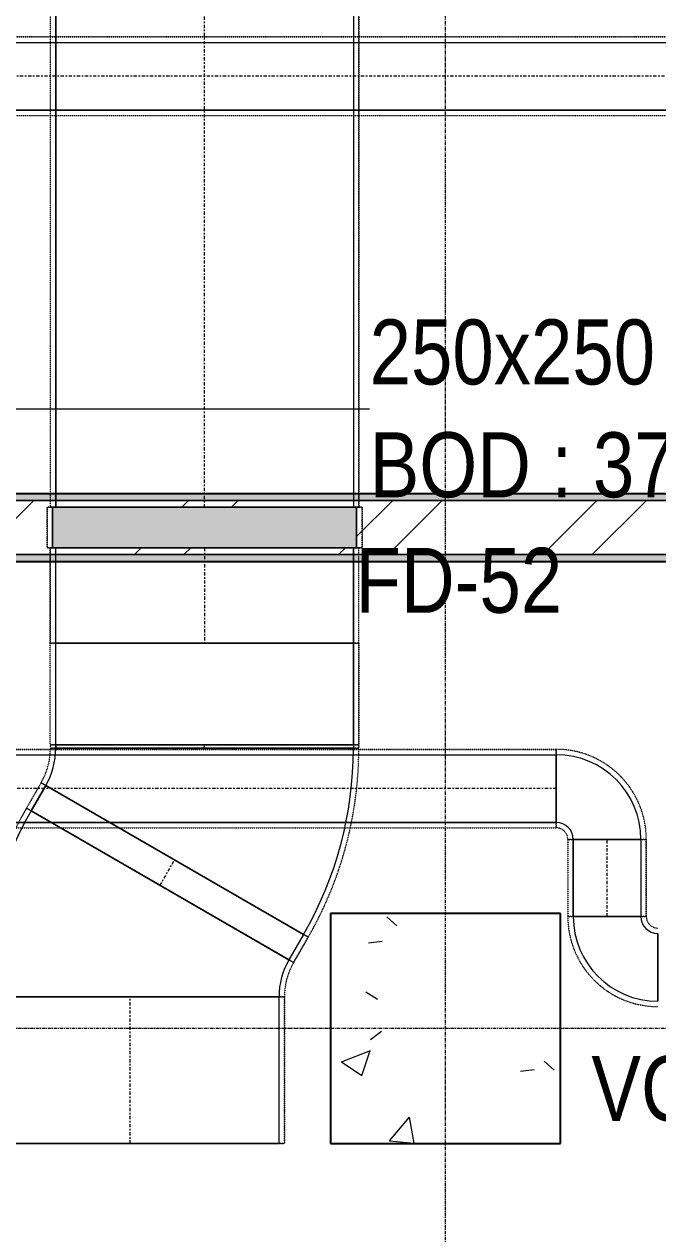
# Model space of a CAD drawing. Header units: inches. Extents: x -83664 to 20107, y -47222 to 19398.
# Drawn here: x -1529 to 813, y -28523 to -24055 of the extents above; entities that cross this region are included whole.
import ezdxf

# ---------------------------------------------------------------- set-up
doc = ezdxf.new("R2010")
doc.units = ezdxf.units.IN
doc.header["$MEASUREMENT"] = 0
for name, pattern in [('Center', [29.999999, 12, -6, 6, -6]), ('Grid Line', [22.225, 12.7, -3.175, 3.175, -3.175]), ('Hidden 0_50', [1.0584, 0.5292, -0.5292])]:
    doc.linetypes.add(name, pattern=pattern)
for name, color, linetype, lineweight in [('A-COLS', 7, 'Continuous', 9), ('A-DETL-GENF', 7, 'Continuous', 9), ('A-WALL', 7, 'Continuous', 9), ('A-WALL-PATT', 7, 'Continuous', 25), ('G-ANNO-TEXT', 7, 'Continuous', 9), ('M-HVAC-DUCT-CNTR', 7, 'Center', 9), ('M-HVAC-DUCT-IDEN', 7, 'Continuous', 18), ('S-GRID', 7, 'Continuous', 9)]:
    doc.layers.add(name, color=color, linetype=linetype, lineweight=lineweight)
doc.layers.add('M-HVAC-DUCT', color=7, linetype='Continuous', lineweight=9, true_color=0xffe97f)
doc.styles.add('Arial Narrow_21', font='ARIALN.TTF', dxfattribs={"height": 240})
pattern_1 = [(50, (0, 0), (1093.1044, -95.634), [114.3, -1257.3]), (355, (0, 0), (-211.4575, 1146.341), [91.44, -1005.84]), (100.451, (91.1, -8), (881.656, 1050.7), [97.14, -1068.54]), (46.184, (0, 304.8), (1626.475, -252.257), [171.45, -1885.95]), (96.636, (135.5, 283.8), (1424.416, 1484.565), [145.71, -1602.811]), (351.184, (0, 304.8), (1424.43, 1484.551), [137.16, -1508.76]), (21, (152.4, 228.6), (909.6863, -613.591), [114.3, -1257.3]), (326, (152.4, 228.6), (370.812, 1105.129), [91.44, -1005.84]), (71.451, (228.2, 177.5), (1280.503, 491.528), [97.14, -1068.54]), (37.5, (0, 0), (18.5313, 507.3303), [50.292, -943.356, 50.292, -970.788, -1009.65]), (37.5, (0, 0), (18.5313, 507.3303), [-2014.728, 50.292, -959.358]), (7.5, (0, 0), (400.9178, 601.0836), [50.292, -531.876, 50.292, -920.496, -384.81]), (7.5, (0, 0), (400.9178, 601.0836), [-1552.956, 50.292, -334.518]), (327.5, (-339.85, 0), (813.54515, -34.3737), [50.292, -330.708, 50.292, -1138.428, -1577.34]), (327.5, (-339.85, 0), (813.54515, -34.3737), [-1569.72, 50.292, -1527.048]), (317.5, (-492.25, 0), (888.7755, 152.56), [50.292, -445.008, 50.292, -739.14, -1120.14]), (317.5, (-492.25, 0), (888.7755, 152.56), [-1284.732, 50.292, -1069.848])]
pattern_2 = [(0, (0, 0), (1219.2, 304.8), [50.292, -864.108, 50.292, -864.108, -4876.8]), (0, (0, 0), (1219.2, 304.8), [-1828.8, 50.292, -1778.508, 50.292, -864.108, -2133.6]), (0, (0, 0), (1219.2, 304.8), [-4572, 50.292, -559.308, 50.292, -1473.708]), (120, (457.2, 152.4), (-873.56454, 903.45817), [50.292, -864.108, 50.292, -864.108, -4876.8]), (120, (457.2, 152.4), (-873.56454, 903.45817), [-1828.8, 50.292, -1778.508, 50.292, -864.108, -2133.6]), (120, (457.2, 152.4), (-873.56454, 903.45817), [-4572, 50.292, -559.308, 50.292, -1473.708]), (240, (609.6, 762), (-345.63546, -1208.25817), [50.292, -864.108, 50.292, -864.108, -4876.8]), (240, (609.6, 762), (-345.63546, -1208.25817), [-1828.8, 50.292, -1778.508, 50.292, -864.108, -2133.6]), (240, (609.6, 762), (-345.63546, -1208.25817), [-4572, 50.292, -559.308, 50.292, -1473.708])]
pattern_3 = [(45, (0, 0), (-377.1708, 377.1708), []), (45, (0, 571.5), (-377.1708, 377.1708), [])]

# ---------------------------------------------------------------- blocks, each defined once
blk = doc.blocks.new('M_Rectangular Elbow - Radius - 0_75 W-7399454-FIRST FLOOR AC CONDITIONING LAYOUT - PART A')
at = {"layer": 'M-HVAC-DUCT', "color": 6, "true_color": 0xff00ff}
for p, q in [((-125, 187.5), (125, 187.5)), ((125, 187.5), (-125, 187.5)), ((-187.5, 125), (-187.5, -125)), ((-187.5, -125), (-187.5, 125))]:
    blk.add_line(p, q, dxfattribs=at)
for radius in [62.5, 62.5, 312.5, 312.5]:
    blk.add_arc((-187.5, 187.5), radius, 270, 0, dxfattribs=at)
blk = doc.blocks.new('GCE-DA-Fire Damper-Rectangular - Standard-8296288-FIRST FLOOR AC CONDITIONING LAYOUT - PART A')
at = {"layer": 'A-DETL-GENF', "true_color": 0xff7f00}
blk.add_hatch(color=30, dxfattribs=at).paths.add_polyline_path([(75, -562), (-75, -562), (-75, 562), (75, 562)])
at = {"layer": 'A-DETL-GENF', "color": 30, "true_color": 0xff7f00}
for p, q in [((75, 562), (-75, 562)), ((-75, 562), (-75, -562)), ((75, -562), (75, 562)), ((-75, -562), (75, -562))]:
    blk.add_line(p, q, dxfattribs=at)
at = {"layer": 'M-HVAC-DUCT', "color": 30, "true_color": 0xff7f00}
for p, q in [((-75, -562), (-75, 562)), ((-75, 562), (75, 562)), ((75, 562), (75, -562)), ((75, -562), (-75, -562))]:
    blk.add_line(p, q, dxfattribs=at)
blk = doc.blocks.new('M_Rec Elbow - Radius - 0_75W-9472449-FIRST FLOOR AC CONDITIONING LAYOUT - PART A')
at = {"layer": 'M-HVAC-DUCT', "color": 30, "true_color": 0xff7f00}
for p, q in [((-83.6, 586.8), (466.4, -365.8)), ((466.4, -365.8), (-83.6, 586.8)), ((-221.1, 550), (-221.1, -550)), ((-221.1, -550), (-221.1, 550))]:
    blk.add_line(p, q, dxfattribs=at)
for radius in [275, 275, 1375, 1375]:
    blk.add_arc((-221.1, 825), radius, 270, 300, dxfattribs=at)
blk = doc.blocks.new('M_Rec Transition - Length - Standard-9472455-FIRST FLOOR AC CONDITIONING LAYOUT - PART A')
at = {"layer": 'M-HVAC-DUCT', "color": 30, "true_color": 0xff7f00}
for p, q in [((0, 550), (0, -550)), ((0, 550), (375, 550)), ((0, 550), (375, 550)), ((0, -550), (0, 550)), ((375, -550), (375, 550)), ((375, 550), (375, -550)), ((0, -550), (375, -550)), ((375, -550), (0, -550))]:
    blk.add_line(p, q, dxfattribs=at)
blk = doc.blocks.new('TEMW-SMBZ-HO-BM-HVAC-00002_rvt-1-FIRST FLOOR AC CONDITIONING LAYOUT - PART A')
at = {"layer": 'M-HVAC-DUCT', "color": 30, "linetype": 'Hidden 0_50', "true_color": 0xff7f00}
for p, q in [((150024.4, 77082.7), (150024.4, 72532.7)), ((150024.4, 77082.7), (150024.4, 72532.7)), ((151164.4, 72532.7), (151164.4, 77082.7)), ((151164.4, 77082.7), (151164.4, 72532.7)), ((152774.3, 74269.6), (147356.9, 74269.6)), ((147356.9, 74269.6), (152774.3, 74269.6)), ((147356.9, 73979.6), (152774.3, 73979.6)), ((147356.9, 73979.6), (152774.3, 73979.6)), ((151176.4, 72532.7), (150012.4, 72532.7)), ((150012.4, 72532.7), (150012.4, 72382.7)), ((150012.4, 72382.7), (150012.4, 72532.7)), ((150012.4, 72532.7), (151176.4, 72532.7)), ((151164.4, 72532.7), (150024.4, 72532.7)), ((150024.4, 72532.7), (151164.4, 72532.7)), ((151176.4, 72382.7), (151176.4, 72532.7)), ((151176.4, 72532.7), (151176.4, 72382.7)), ((150012.4, 72382.7), (151176.4, 72382.7)), ((151176.4, 72382.7), (150012.4, 72382.7)), ((150024.4, 72382.7), (151164.4, 72382.7)), ((151164.4, 72382.7), (150024.4, 72382.7)), ((150024.4, 72382.7), (150024.4, 72030.3)), ((150024.4, 72030.3), (150024.4, 72382.7)), ((151164.4, 72030.3), (151164.4, 72382.7)), ((151164.4, 72030.3), (151164.4, 72382.7)), ((150024.4, 72030.3), (151164.4, 72030.3)), ((151164.4, 72030.3), (150024.4, 72030.3)), ((150024.4, 71655.3), (150024.4, 72030.3)), ((151164.4, 72030.3), (150024.4, 72030.3)), ((150024.4, 71655.3), (150024.4, 72030.3)), ((150024.4, 72030.3), (151164.4, 72030.3)), ((151164.4, 71655.3), (151164.4, 72030.3)), ((151164.4, 72030.3), (151164.4, 71655.3)), ((151164.4, 71655.3), (150024.4, 71655.3)), ((150024.4, 71655.3), (151164.4, 71655.3)), ((150024.4, 71655.3), (150024.4, 71642.7)), ((150024.4, 71655.3), (150024.4, 71642.7)), ((150024.4, 71655.3), (151164.4, 71655.3)), ((151164.4, 71655.3), (150024.4, 71655.3)), ((151164.4, 71642.7), (150024.4, 71642.7)), ((150024.4, 71642.7), (151164.4, 71642.7)), ((151164.4, 71642.7), (150024.4, 71642.7)), ((150024.4, 71642.7), (151164.4, 71642.7)), ((151164.4, 71642.7), (151164.4, 71655.3)), ((151164.4, 71655.3), (151164.4, 71642.7)), ((149990.2, 71515.2), (149936.2, 71421.8)), ((149990.2, 71515.2), (149936.2, 71421.8)), ((150977.5, 70945.2), (149990.2, 71515.2)), ((149990.2, 71515.2), (150977.5, 70945.2)), ((149990.2, 71515.2), (150977.5, 70945.2)), ((150977.5, 70945.2), (149990.2, 71515.2)), ((150923.5, 70851.8), (149936.2, 71421.8)), ((149936.2, 71421.8), (150923.5, 70851.8)), ((150923.5, 70851.8), (149936.2, 71421.8)), ((149936.2, 71421.8), (150923.5, 70851.8)), ((150923.5, 70851.8), (150977.5, 70945.2)), ((150977.5, 70945.2), (150923.5, 70851.8)), ((150889.4, 70724.3), (149749.4, 70724.3)), ((149749.4, 70724.3), (150889.4, 70724.3)), ((149749.4, 70724.3), (150889.4, 70724.3)), ((150889.4, 70724.3), (149749.4, 70724.3)), ((150889.4, 70182.7), (150889.4, 70724.3)), ((150889.4, 70724.3), (150889.4, 70182.7)), ((150889.4, 70182.7), (149749.4, 70182.7)), ((149749.4, 70182.7), (150889.4, 70182.7))]:
    blk.add_line(p, q, dxfattribs=at)
at = {"layer": 'M-HVAC-DUCT', "color": 30, "true_color": 0xff7f00}
for p, q in [((150044.4, 72532.7), (150044.4, 77082.7)), ((150044.4, 77082.7), (150044.4, 72532.7)), ((151144.4, 77082.7), (151144.4, 72532.7)), ((151144.4, 77082.7), (151144.4, 72532.7)), ((147356.9, 74249.6), (152774.3, 74249.6)), ((147356.9, 74249.6), (152774.3, 74249.6)), ((152774.3, 73999.6), (147356.9, 73999.6)), ((147356.9, 73999.6), (152774.3, 73999.6)), ((150044.4, 72532.7), (151144.4, 72532.7)), ((151144.4, 72532.7), (150044.4, 72532.7)), ((151144.4, 72382.7), (150044.4, 72382.7)), ((150044.4, 72382.7), (151144.4, 72382.7)), ((150044.4, 72030.3), (150044.4, 72382.7)), ((150044.4, 72030.3), (150044.4, 72382.7)), ((151144.4, 72382.7), (151144.4, 72030.3)), ((151144.4, 72030.3), (151144.4, 72382.7)), ((151144.4, 72030.3), (150044.4, 72030.3)), ((150044.4, 72030.3), (151144.4, 72030.3)), ((150044.4, 71655.3), (151144.4, 71655.3)), ((151144.4, 71655.3), (150044.4, 71655.3)), ((150044.4, 71642.7), (150044.4, 71655.3)), ((150044.4, 71655.3), (150044.4, 71642.7)), ((150044.4, 71642.7), (151144.4, 71642.7)), ((151144.4, 71642.7), (150044.4, 71642.7)), ((151144.4, 71655.3), (151144.4, 71642.7)), ((151144.4, 71655.3), (151144.4, 71642.7)), ((149953.6, 71411.8), (150007.5, 71505.2)), ((150007.5, 71505.2), (149953.6, 71411.8)), ((150007.5, 71505.2), (150960.1, 70955.2)), ((150960.1, 70955.2), (150007.5, 71505.2)), ((149953.6, 71411.8), (150906.2, 70861.8)), ((150906.2, 70861.8), (149953.6, 71411.8)), ((150960.1, 70955.2), (150906.2, 70861.8)), ((150960.1, 70955.2), (150906.2, 70861.8)), ((149769.4, 70724.3), (150869.4, 70724.3)), ((150869.4, 70724.3), (149769.4, 70724.3)), ((150869.4, 70724.3), (150869.4, 70182.7)), ((150869.4, 70724.3), (150869.4, 70182.7)), ((149769.4, 70182.7), (150869.4, 70182.7)), ((150869.4, 70182.7), (149769.4, 70182.7))]:
    blk.add_line(p, q, dxfattribs=at)
at = {"layer": 'M-HVAC-DUCT', "color": 6, "linetype": 'Hidden 0_50', "true_color": 0xff00ff}
for p, q in [((151894.2, 71638.7), (149288.9, 71638.7)), ((149288.9, 71638.7), (151894.2, 71638.7)), ((151894.2, 71638.7), (151894.2, 71348.7)), ((151894.2, 71348.7), (151894.2, 71638.7)), ((151894.2, 71638.7), (151894.2, 71348.7)), ((151894.2, 71348.7), (151894.2, 71638.7)), ((149288.9, 71348.7), (151894.2, 71348.7)), ((149288.9, 71348.7), (151894.2, 71348.7)), ((152226.7, 71306.2), (151936.7, 71306.2)), ((151936.7, 71306.2), (152226.7, 71306.2)), ((151936.7, 71306.2), (151936.7, 71021.2)), ((151936.7, 71306.2), (151936.7, 71021.2)), ((151936.7, 71306.2), (152226.7, 71306.2)), ((152226.7, 71306.2), (151936.7, 71306.2)), ((152226.7, 71021.2), (152226.7, 71306.2)), ((152226.7, 71306.2), (152226.7, 71021.2)), ((152226.7, 71021.2), (151936.7, 71021.2)), ((151936.7, 71021.2), (152226.7, 71021.2)), ((152226.7, 71021.2), (151936.7, 71021.2)), ((151936.7, 71021.2), (152226.7, 71021.2))]:
    blk.add_line(p, q, dxfattribs=at)
at = {"layer": 'M-HVAC-DUCT', "color": 6, "true_color": 0xff00ff}
for p, q in [((149288.9, 71618.7), (151894.2, 71618.7)), ((149288.9, 71618.7), (151894.2, 71618.7)), ((151894.2, 71368.7), (151894.2, 71618.7)), ((151894.2, 71618.7), (151894.2, 71368.7)), ((151894.2, 71368.7), (149288.9, 71368.7)), ((149288.9, 71368.7), (151894.2, 71368.7)), ((151956.7, 71306.2), (152206.7, 71306.2)), ((152206.7, 71306.2), (151956.7, 71306.2)), ((151956.7, 71021.2), (151956.7, 71306.2)), ((151956.7, 71306.2), (151956.7, 71021.2)), ((152206.7, 71306.2), (152206.7, 71021.2)), ((152206.7, 71306.2), (152206.7, 71021.2)), ((151956.7, 71021.2), (152206.7, 71021.2)), ((152206.7, 71021.2), (151956.7, 71021.2))]:
    blk.add_line(p, q, dxfattribs=at)
at = {"layer": 'M-HVAC-DUCT', "color": 30, "linetype": 'Hidden 0_50', "true_color": 0xff7f00}
for centre, radius, start, end in [((149769.4, 71642.7), 255, 330, 0), ((149769.4, 71642.7), 255, 330, 0), ((149769.4, 71642.7), 1395, 330, 0), ((149769.4, 71642.7), 1395, 330, 0), ((151144.4, 70724.3), 1395, 150, 180), ((151144.4, 70724.3), 1395, 150, 180), ((151144.4, 70724.3), 255, 150, 180), ((151144.4, 70724.3), 255, 150, 180)]:
    blk.add_arc(centre, radius, start, end, dxfattribs=at)
at = {"layer": 'M-HVAC-DUCT', "color": 6, "linetype": 'Hidden 0_50', "true_color": 0xff00ff}
for centre, radius, start, end in [((151894.2, 71306.2), 332.5, 0, 90), ((151894.2, 71306.2), 332.5, 0, 90), ((151894.2, 71306.2), 42.5, 0, 90), ((151894.2, 71306.2), 42.5, 0, 90), ((152269.2, 71021.2), 332.5, 180, 270), ((152269.2, 71021.2), 332.5, 180, 270), ((152269.2, 71021.2), 42.5, 180, 270), ((152269.2, 71021.2), 42.5, 180, 270)]:
    blk.add_arc(centre, radius, start, end, dxfattribs=at)
at = {"layer": 'M-HVAC-DUCT-CNTR', "color": 30, "true_color": 0xff7f00}
for p, q in [((150594.4, 72532.7), (150594.4, 77082.7)), ((152774.3, 74124.6), (147356.9, 74124.6)), ((150594.4, 72382.7), (150594.4, 72030.3)), ((150594.4, 71642.7), (150594.4, 71655.3)), ((150429.9, 71136.8), (150483.8, 71230.2)), ((150319.4, 70182.7), (150319.4, 70724.3))]:
    blk.add_line(p, q, dxfattribs=at)
at = {"layer": 'M-HVAC-DUCT-CNTR', "color": 6, "true_color": 0xff00ff}
for p, q in [((151894.2, 71493.7), (149288.9, 71493.7)), ((152081.7, 71021.2), (152081.7, 71306.2))]:
    blk.add_line(p, q, dxfattribs=at)
at = {"layer": 'M-HVAC-DUCT', "color": 6, "linetype": 'Hidden 0_50', "lineweight": 9, "true_color": 0xff00ff, "extrusion": (0, 0, -1), "rotation": 270}
blk.add_blockref('GCE-DA-Fire Damper-Rectangular - Standard-8296288-FIRST FLOOR AC CONDITIONING LAYOUT - PART A', (-150594.4, 72457.7), dxfattribs=at)
at = {"layer": 'M-HVAC-DUCT', "color": 6, "linetype": 'Hidden 0_50', "lineweight": 9, "true_color": 0xff00ff}
for name, p, rotation in [('M_Rec Elbow - Radius - 0_75W-9472449-FIRST FLOOR AC CONDITIONING LAYOUT - PART A', (150594.4, 71421.6), 60.00000000000118), ('M_Rec Transition - Length - Standard-9472455-FIRST FLOOR AC CONDITIONING LAYOUT - PART A', (150594.4, 71655.3), 90), ('M_Rectangular Elbow - Radius - 0_75 W-7399454-FIRST FLOOR AC CONDITIONING LAYOUT - PART A', (152081.7, 71493.7), 90), ('M_Rec Elbow - Radius - 0_75W-9472449-FIRST FLOOR AC CONDITIONING LAYOUT - PART A', (150319.4, 70945.3), 240.0000000000008), ('M_Rectangular Elbow - Radius - 0_75 W-7399454-FIRST FLOOR AC CONDITIONING LAYOUT - PART A', (152081.7, 70833.7), 270)]:
    blk.add_blockref(name, p, dxfattribs=dict(at, rotation=rotation))
blk = doc.blocks.new('TEMW-SMBZ-HO-BM-HVAC-00002_rvt-2-FIRST FLOOR AC CONDITIONING LAYOUT - PART A')
at = {"layer": 'M-HVAC-DUCT', "color": 30, "linetype": 'Hidden 0_50', "true_color": 0xff7f00}
for p, q in [((150024.4, 77082.7), (150024.4, 72532.7)), ((150024.4, 77082.7), (150024.4, 72532.7)), ((151164.4, 72532.7), (151164.4, 77082.7)), ((151164.4, 77082.7), (151164.4, 72532.7)), ((152774.3, 74269.6), (147356.9, 74269.6)), ((147356.9, 74269.6), (152774.3, 74269.6)), ((147356.9, 73979.6), (152774.3, 73979.6)), ((147356.9, 73979.6), (152774.3, 73979.6)), ((151176.4, 72532.7), (150012.4, 72532.7)), ((150012.4, 72532.7), (150012.4, 72382.7)), ((150012.4, 72382.7), (150012.4, 72532.7)), ((150012.4, 72532.7), (151176.4, 72532.7)), ((151164.4, 72532.7), (150024.4, 72532.7)), ((150024.4, 72532.7), (151164.4, 72532.7)), ((151176.4, 72382.7), (151176.4, 72532.7)), ((151176.4, 72532.7), (151176.4, 72382.7)), ((150012.4, 72382.7), (151176.4, 72382.7)), ((151176.4, 72382.7), (150012.4, 72382.7)), ((150024.4, 72382.7), (151164.4, 72382.7)), ((151164.4, 72382.7), (150024.4, 72382.7)), ((150024.4, 72382.7), (150024.4, 72030.3)), ((150024.4, 72030.3), (150024.4, 72382.7)), ((151164.4, 72030.3), (151164.4, 72382.7)), ((151164.4, 72030.3), (151164.4, 72382.7)), ((150024.4, 72030.3), (151164.4, 72030.3)), ((151164.4, 72030.3), (150024.4, 72030.3)), ((150024.4, 71655.3), (150024.4, 72030.3)), ((151164.4, 72030.3), (150024.4, 72030.3)), ((150024.4, 71655.3), (150024.4, 72030.3)), ((150024.4, 72030.3), (151164.4, 72030.3)), ((151164.4, 71655.3), (151164.4, 72030.3)), ((151164.4, 72030.3), (151164.4, 71655.3)), ((151164.4, 71655.3), (150024.4, 71655.3)), ((150024.4, 71655.3), (151164.4, 71655.3)), ((150024.4, 71655.3), (150024.4, 71642.7)), ((150024.4, 71655.3), (150024.4, 71642.7)), ((150024.4, 71655.3), (151164.4, 71655.3)), ((151164.4, 71655.3), (150024.4, 71655.3)), ((151164.4, 71642.7), (150024.4, 71642.7)), ((150024.4, 71642.7), (151164.4, 71642.7)), ((151164.4, 71642.7), (150024.4, 71642.7)), ((150024.4, 71642.7), (151164.4, 71642.7)), ((151164.4, 71642.7), (151164.4, 71655.3)), ((151164.4, 71655.3), (151164.4, 71642.7)), ((149990.2, 71515.2), (149936.2, 71421.8)), ((149990.2, 71515.2), (149936.2, 71421.8)), ((150977.5, 70945.2), (149990.2, 71515.2)), ((149990.2, 71515.2), (150977.5, 70945.2)), ((149990.2, 71515.2), (150977.5, 70945.2)), ((150977.5, 70945.2), (149990.2, 71515.2)), ((150923.5, 70851.8), (149936.2, 71421.8)), ((149936.2, 71421.8), (150923.5, 70851.8)), ((150923.5, 70851.8), (149936.2, 71421.8)), ((149936.2, 71421.8), (150923.5, 70851.8)), ((150923.5, 70851.8), (150977.5, 70945.2)), ((150977.5, 70945.2), (150923.5, 70851.8)), ((150889.4, 70724.3), (149749.4, 70724.3)), ((149749.4, 70724.3), (150889.4, 70724.3)), ((149749.4, 70724.3), (150889.4, 70724.3)), ((150889.4, 70724.3), (149749.4, 70724.3)), ((150889.4, 70182.7), (150889.4, 70724.3)), ((150889.4, 70724.3), (150889.4, 70182.7)), ((150889.4, 70182.7), (149749.4, 70182.7)), ((149749.4, 70182.7), (150889.4, 70182.7))]:
    blk.add_line(p, q, dxfattribs=at)
at = {"layer": 'M-HVAC-DUCT', "color": 30, "true_color": 0xff7f00}
for p, q in [((150044.4, 72532.7), (150044.4, 77082.7)), ((150044.4, 77082.7), (150044.4, 72532.7)), ((151144.4, 77082.7), (151144.4, 72532.7)), ((151144.4, 77082.7), (151144.4, 72532.7)), ((147356.9, 74249.6), (152774.3, 74249.6)), ((147356.9, 74249.6), (152774.3, 74249.6)), ((152774.3, 73999.6), (147356.9, 73999.6)), ((147356.9, 73999.6), (152774.3, 73999.6)), ((150044.4, 72532.7), (151144.4, 72532.7)), ((151144.4, 72532.7), (150044.4, 72532.7)), ((151144.4, 72382.7), (150044.4, 72382.7)), ((150044.4, 72382.7), (151144.4, 72382.7)), ((150044.4, 72030.3), (150044.4, 72382.7)), ((150044.4, 72030.3), (150044.4, 72382.7)), ((151144.4, 72382.7), (151144.4, 72030.3)), ((151144.4, 72030.3), (151144.4, 72382.7)), ((151144.4, 72030.3), (150044.4, 72030.3)), ((150044.4, 72030.3), (151144.4, 72030.3)), ((150044.4, 71655.3), (151144.4, 71655.3)), ((151144.4, 71655.3), (150044.4, 71655.3)), ((150044.4, 71642.7), (150044.4, 71655.3)), ((150044.4, 71655.3), (150044.4, 71642.7)), ((150044.4, 71642.7), (151144.4, 71642.7)), ((151144.4, 71642.7), (150044.4, 71642.7)), ((151144.4, 71655.3), (151144.4, 71642.7)), ((151144.4, 71655.3), (151144.4, 71642.7)), ((149953.6, 71411.8), (150007.5, 71505.2)), ((150007.5, 71505.2), (149953.6, 71411.8)), ((150007.5, 71505.2), (150960.1, 70955.2)), ((150960.1, 70955.2), (150007.5, 71505.2)), ((149953.6, 71411.8), (150906.2, 70861.8)), ((150906.2, 70861.8), (149953.6, 71411.8)), ((150960.1, 70955.2), (150906.2, 70861.8)), ((150960.1, 70955.2), (150906.2, 70861.8)), ((149769.4, 70724.3), (150869.4, 70724.3)), ((150869.4, 70724.3), (149769.4, 70724.3)), ((150869.4, 70724.3), (150869.4, 70182.7)), ((150869.4, 70724.3), (150869.4, 70182.7)), ((149769.4, 70182.7), (150869.4, 70182.7)), ((150869.4, 70182.7), (149769.4, 70182.7))]:
    blk.add_line(p, q, dxfattribs=at)
at = {"layer": 'M-HVAC-DUCT', "color": 6, "linetype": 'Hidden 0_50', "true_color": 0xff00ff}
for p, q in [((151894.2, 71638.7), (149288.9, 71638.7)), ((149288.9, 71638.7), (151894.2, 71638.7)), ((151894.2, 71638.7), (151894.2, 71348.7)), ((151894.2, 71348.7), (151894.2, 71638.7)), ((151894.2, 71638.7), (151894.2, 71348.7)), ((151894.2, 71348.7), (151894.2, 71638.7)), ((149288.9, 71348.7), (151894.2, 71348.7)), ((149288.9, 71348.7), (151894.2, 71348.7)), ((152226.7, 71306.2), (151936.7, 71306.2)), ((151936.7, 71306.2), (152226.7, 71306.2)), ((151936.7, 71306.2), (151936.7, 71021.2)), ((151936.7, 71306.2), (151936.7, 71021.2)), ((151936.7, 71306.2), (152226.7, 71306.2)), ((152226.7, 71306.2), (151936.7, 71306.2)), ((152226.7, 71021.2), (152226.7, 71306.2)), ((152226.7, 71306.2), (152226.7, 71021.2)), ((152226.7, 71021.2), (151936.7, 71021.2)), ((151936.7, 71021.2), (152226.7, 71021.2)), ((152226.7, 71021.2), (151936.7, 71021.2)), ((151936.7, 71021.2), (152226.7, 71021.2))]:
    blk.add_line(p, q, dxfattribs=at)
at = {"layer": 'M-HVAC-DUCT', "color": 6, "true_color": 0xff00ff}
for p, q in [((149288.9, 71618.7), (151894.2, 71618.7)), ((149288.9, 71618.7), (151894.2, 71618.7)), ((151894.2, 71368.7), (151894.2, 71618.7)), ((151894.2, 71618.7), (151894.2, 71368.7)), ((151894.2, 71368.7), (149288.9, 71368.7)), ((149288.9, 71368.7), (151894.2, 71368.7)), ((151956.7, 71306.2), (152206.7, 71306.2)), ((152206.7, 71306.2), (151956.7, 71306.2)), ((151956.7, 71021.2), (151956.7, 71306.2)), ((151956.7, 71306.2), (151956.7, 71021.2)), ((152206.7, 71306.2), (152206.7, 71021.2)), ((152206.7, 71306.2), (152206.7, 71021.2)), ((151956.7, 71021.2), (152206.7, 71021.2)), ((152206.7, 71021.2), (151956.7, 71021.2))]:
    blk.add_line(p, q, dxfattribs=at)
at = {"layer": 'M-HVAC-DUCT', "color": 30, "linetype": 'Hidden 0_50', "true_color": 0xff7f00}
for centre, radius, start, end in [((149769.4, 71642.7), 255, 330, 0), ((149769.4, 71642.7), 255, 330, 0), ((149769.4, 71642.7), 1395, 330, 0), ((149769.4, 71642.7), 1395, 330, 0), ((151144.4, 70724.3), 1395, 150, 180), ((151144.4, 70724.3), 1395, 150, 180), ((151144.4, 70724.3), 255, 150, 180), ((151144.4, 70724.3), 255, 150, 180)]:
    blk.add_arc(centre, radius, start, end, dxfattribs=at)
at = {"layer": 'M-HVAC-DUCT', "color": 6, "linetype": 'Hidden 0_50', "true_color": 0xff00ff}
for centre, radius, start, end in [((151894.2, 71306.2), 332.5, 0, 90), ((151894.2, 71306.2), 332.5, 0, 90), ((151894.2, 71306.2), 42.5, 0, 90), ((151894.2, 71306.2), 42.5, 0, 90), ((152269.2, 71021.2), 332.5, 180, 270), ((152269.2, 71021.2), 332.5, 180, 270), ((152269.2, 71021.2), 42.5, 180, 270), ((152269.2, 71021.2), 42.5, 180, 270)]:
    blk.add_arc(centre, radius, start, end, dxfattribs=at)
at = {"layer": 'M-HVAC-DUCT-CNTR', "color": 30, "true_color": 0xff7f00}
for p, q in [((150594.4, 72532.7), (150594.4, 77082.7)), ((152774.3, 74124.6), (147356.9, 74124.6)), ((150594.4, 72382.7), (150594.4, 72030.3)), ((150594.4, 71642.7), (150594.4, 71655.3)), ((150429.9, 71136.8), (150483.8, 71230.2)), ((150319.4, 70182.7), (150319.4, 70724.3))]:
    blk.add_line(p, q, dxfattribs=at)
at = {"layer": 'M-HVAC-DUCT-CNTR', "color": 6, "true_color": 0xff00ff}
for p, q in [((151894.2, 71493.7), (149288.9, 71493.7)), ((152081.7, 71021.2), (152081.7, 71306.2))]:
    blk.add_line(p, q, dxfattribs=at)
at = {"layer": 'M-HVAC-DUCT', "color": 6, "linetype": 'Hidden 0_50', "lineweight": 9, "true_color": 0xff00ff, "extrusion": (0, 0, -1), "rotation": 270}
blk.add_blockref('GCE-DA-Fire Damper-Rectangular - Standard-8296288-FIRST FLOOR AC CONDITIONING LAYOUT - PART A', (-150594.4, 72457.7), dxfattribs=at)
at = {"layer": 'M-HVAC-DUCT', "color": 6, "linetype": 'Hidden 0_50', "lineweight": 9, "true_color": 0xff00ff}
for name, p, rotation in [('M_Rec Elbow - Radius - 0_75W-9472449-FIRST FLOOR AC CONDITIONING LAYOUT - PART A', (150594.4, 71421.6), 60.00000000000118), ('M_Rec Transition - Length - Standard-9472455-FIRST FLOOR AC CONDITIONING LAYOUT - PART A', (150594.4, 71655.3), 90), ('M_Rectangular Elbow - Radius - 0_75 W-7399454-FIRST FLOOR AC CONDITIONING LAYOUT - PART A', (152081.7, 71493.7), 90), ('M_Rec Elbow - Radius - 0_75W-9472449-FIRST FLOOR AC CONDITIONING LAYOUT - PART A', (150319.4, 70945.3), 240.0000000000008), ('M_Rectangular Elbow - Radius - 0_75 W-7399454-FIRST FLOOR AC CONDITIONING LAYOUT - PART A', (152081.7, 70833.7), 270)]:
    blk.add_blockref(name, p, dxfattribs=dict(at, rotation=rotation))
blk = doc.blocks.new('SMBZ_Hospital Arch Model_2026_01_29_rvt-1-FIRST FLOOR AC CONDITIONING LAYOUT - PART A')
at = {"layer": 'A-COLS', "true_color": 0xbbbbbb}
h = blk.add_hatch(dxfattribs=at)
h.set_pattern_fill('FP_14', color=9, style=0, pattern_type=2)
h.set_pattern_definition(pattern_1)
h.paths.add_polyline_path([(151059.4, 70182.7), (151909.4, 70182.7), (151909.4, 71032.7), (151059.4, 71032.7)])
h = blk.add_hatch(dxfattribs=at)
h.set_pattern_fill('FP_14', color=9, style=0, pattern_type=2)
h.set_pattern_definition(pattern_1)
h.paths.add_polyline_path([(151059.4, 70182.7), (151909.4, 70182.7), (151909.4, 71032.7), (151059.4, 71032.7)])
at = {"layer": 'A-WALL-PATT', "lineweight": 9, "true_color": 0xbbbbbb}
h = blk.add_hatch(dxfattribs=at)
h.set_pattern_fill('FP_13', color=9, style=0, pattern_type=2)
h.set_pattern_definition(pattern_2)
h.paths.add_polyline_path([(134497, 72557.7), (166659.4, 72557.7), (166659.4, 72582.7), (114909.4, 72582.7), (114909.4, 72557.7), (132914.7, 72557.7)])
h = blk.add_hatch(dxfattribs=at)
h.set_pattern_fill('FP_12', color=9, style=0, pattern_type=2)
h.set_pattern_definition(pattern_3)
h.paths.add_polyline_path([(166659.4, 72357.7), (166659.4, 72557.7), (115109.4, 72557.7), (115109.4, 72357.7), (166461.3, 72357.7), (166461.3, 72526), (166611.3, 72526), (166611.3, 72357.7), (166634.4, 72357.7)])
h.paths.add_polyline_path([(148287, 72382.7), (146937, 72382.7), (146937, 72532.7), (148287, 72532.7), (148287, 72428.4)])
h.paths.add_polyline_path([(151156.4, 72382.7), (150032.4, 72382.7), (150032.4, 72532.7), (151156.4, 72532.7), (151156.4, 72417.2)])
h.paths.add_polyline_path([(134923.8, 72404.6), (134923.8, 72554.6), (135947.8, 72554.6), (135947.8, 72404.6)])
h = blk.add_hatch(dxfattribs=at)
h.set_pattern_fill('FP_13', color=9, style=0, pattern_type=2)
h.set_pattern_definition(pattern_2)
h.paths.add_polyline_path([(145572.9, 72557.7), (166659.4, 72557.7), (166659.4, 72582.7), (123686, 72582.7), (123686, 72557.7), (143990.6, 72557.7)])
h = blk.add_hatch(dxfattribs=at)
h.set_pattern_fill('FP_12', color=9, style=0, pattern_type=2)
h.set_pattern_definition(pattern_3)
h.paths.add_polyline_path([(166659.4, 72357.7), (166659.4, 72557.7), (123686, 72557.7), (123686, 72357.7), (166461.3, 72357.7), (166461.3, 72526), (166611.3, 72526), (166611.3, 72357.7), (166634.4, 72357.7)])
h.paths.add_polyline_path([(148287, 72382.7), (146937, 72382.7), (146937, 72532.7), (148287, 72532.7), (148287, 72442.6)])
h.paths.add_polyline_path([(150032.4, 72382.7), (150032.4, 72532.7), (151156.4, 72532.7), (151156.4, 72382.7)])
h.paths.add_polyline_path([(134923.8, 72404.6), (134923.8, 72554.6), (135947.8, 72554.6), (135947.8, 72404.6)])
h = blk.add_hatch(dxfattribs=at)
h.set_pattern_fill('FP_13', color=9, style=0, pattern_type=2)
h.set_pattern_definition(pattern_2)
h.paths.add_polyline_path([(166434.4, 72332.7), (166434.4, 72357.7), (115134.4, 72357.7), (115134.4, 72332.7), (166409.4, 72332.7)])
h = blk.add_hatch(dxfattribs=at)
h.set_pattern_fill('FP_13', color=9, style=0, pattern_type=2)
h.set_pattern_definition(pattern_2)
h.paths.add_polyline_path([(124084.4, 72332.7), (166434.4, 72332.7), (166434.4, 72357.7), (123884.4, 72357.7), (123884.4, 72332.7)])
at = {"layer": 'A-COLS', "color": 9, "lineweight": 25, "true_color": 0xbbbbbb}
for p, q in [((151909.4, 71032.7), (151059.4, 71032.7)), ((151059.4, 71032.7), (151059.4, 70182.7)), ((151909.4, 71032.7), (151059.4, 71032.7)), ((151059.4, 71032.7), (151059.4, 70182.7)), ((151909.4, 70182.7), (151909.4, 71032.7)), ((151909.4, 70182.7), (151909.4, 71032.7)), ((151059.4, 70182.7), (151909.4, 70182.7)), ((151059.4, 70182.7), (151909.4, 70182.7))]:
    blk.add_line(p, q, dxfattribs=at)
at = {"layer": 'A-COLS', "color": 9, "true_color": 0xbbbbbb}
for p, q in [((151059.4, 70182.7), (151059.4, 71032.7)), ((151059.4, 71032.7), (151909.4, 71032.7)), ((151059.4, 70182.7), (151059.4, 71032.7)), ((151059.4, 71032.7), (151909.4, 71032.7)), ((151909.4, 71032.7), (151909.4, 70182.7)), ((151909.4, 71032.7), (151909.4, 70182.7)), ((151909.4, 70182.7), (151059.4, 70182.7)), ((151909.4, 70182.7), (151059.4, 70182.7))]:
    blk.add_line(p, q, dxfattribs=at)
at = {"layer": 'A-WALL', "color": 9, "lineweight": 25, "true_color": 0xbbbbbb}
for p, q in [((166659.4, 72582.7), (124159.4, 72582.7)), ((166659.4, 72582.7), (124159.4, 72582.7)), ((124159.4, 72332.7), (166409.4, 72332.7)), ((124309.4, 72332.7), (166409.4, 72332.7))]:
    blk.add_line(p, q, dxfattribs=at)
at = {"layer": 'A-WALL', "color": 9, "true_color": 0xbbbbbb}
for p, q in [((166659.4, 72582.7), (124159.4, 72582.7)), ((166659.4, 72582.7), (124159.4, 72582.7)), ((166659.4, 72557.7), (124159.4, 72557.7)), ((124159.4, 72557.7), (166659.4, 72557.7)), ((166434.4, 72357.7), (124159.4, 72357.7)), ((124159.4, 72357.7), (166434.4, 72357.7)), ((124309.4, 72332.7), (166409.4, 72332.7)), ((124309.4, 72332.7), (166409.4, 72332.7))]:
    blk.add_line(p, q, dxfattribs=at)

msp = doc.modelspace()

# ---------------------------------------------------------------- linework, layer by layer
at = {"layer": 'M-HVAC-DUCT-IDEN', "lineweight": 9}
msp.add_line((-2355.2, -25475.5), (-252.3, -25475.5), dxfattribs=at)
at = {"layer": 'S-GRID', "color": 254, "linetype": 'Grid Line', "true_color": 0xdcdcdc}
for p, q in [((27.7, -44103.7), (27.7, 15149.1)), ((20106.7, -27764.5), (-81517, -27764.5))]:
    msp.add_line(p, q, dxfattribs=at)

# ---------------------------------------------------------------- block references
at = {"lineweight": 5}
for name in ['SMBZ_Hospital Arch Model_2026_01_29_rvt-1-FIRST FLOOR AC CONDITIONING LAYOUT - PART A', 'TEMW-SMBZ-HO-BM-HVAC-00002_rvt-1-FIRST FLOOR AC CONDITIONING LAYOUT - PART A', 'TEMW-SMBZ-HO-BM-HVAC-00002_rvt-2-FIRST FLOOR AC CONDITIONING LAYOUT - PART A']:
    msp.add_blockref(name, (-151456.7, -98372.2), dxfattribs=at)

# ---------------------------------------------------------------- texts
at = {"layer": 'G-ANNO-TEXT', "char_height": 240, "attachment_point": 1, "style": 'Arial Narrow_21'}
for s, insert, width in [('FD-52', (-304.4, -25989.3), 974.05), ('VCD', (567.1, -27865.7), 733.544)]:
    msp.add_mtext(s, dxfattribs=dict(at, insert=insert, width=width))
at = {"layer": 'M-HVAC-DUCT-IDEN', "lineweight": 9, "char_height": 240, "attachment_point": 1, "style": 'Arial Narrow_21'}
for s, insert, width in [('250x250 RAD', (-252.3, -25145.9), 2152.531), ('BOD : 3790', (-252.3, -25562.6), 1803.797)]:
    msp.add_mtext(s, dxfattribs=dict(at, insert=insert, width=width))

doc.saveas('drawing.dxf')
